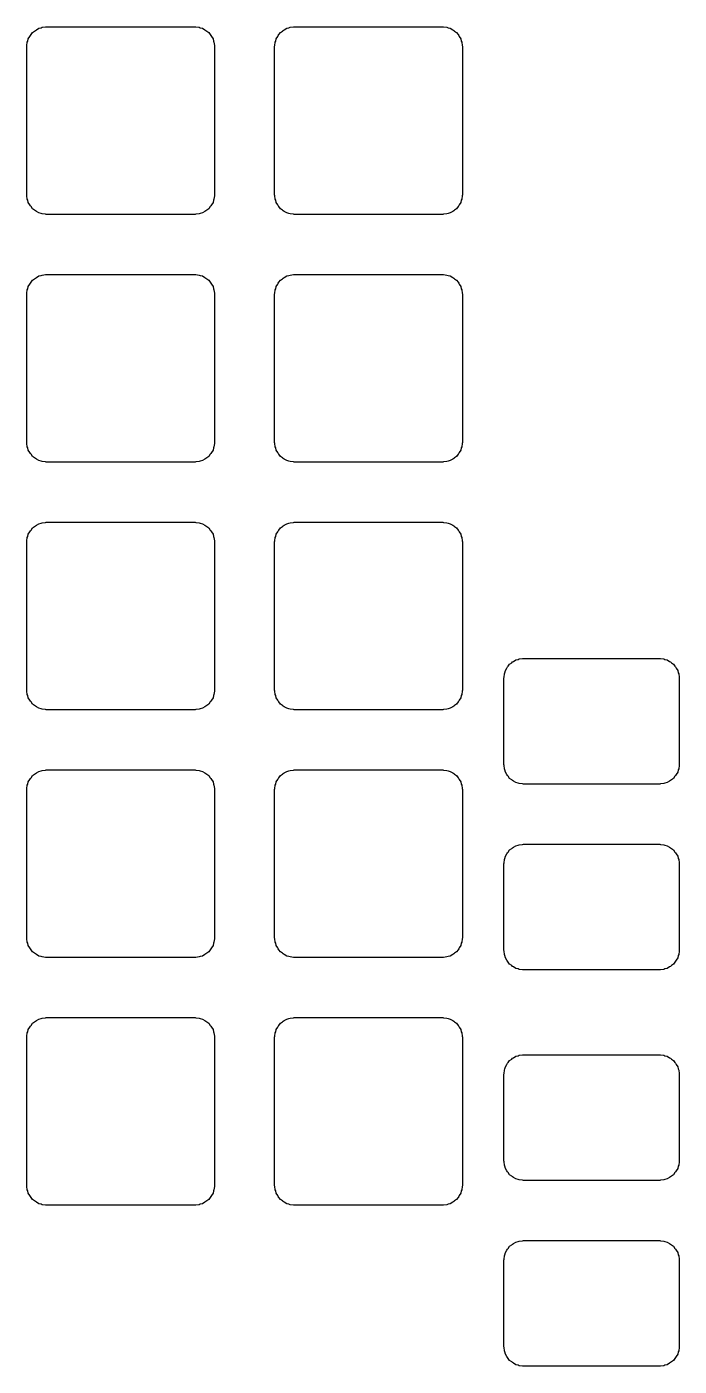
# Model space of a CAD drawing. Extents: x 0.06 to 1.93, y 0.05 to 1.53.
# Drawn here: x 1.312 to 1.575, y 0.927 to 1.468 of the extents above; entities that cross this region are included whole.
import ezdxf

# ---------------------------------------------------------------- set-up
doc = ezdxf.new("R2010")
doc.units = 0
doc.header["$MEASUREMENT"] = 0
doc.layers.add('BLACK', color=7, linetype='CONTINUOUS')

msp = doc.modelspace()

# ---------------------------------------------------------------- linework, layer by layer
at = {"layer": 'BLACK', "linetype": 'CONTINUOUS'}
for p, q in [((1.31386, 1.46471), (1.31443, 1.46557)), ((1.31443, 1.46557), (1.31529, 1.46614)), ((1.31529, 1.46614), (1.31559, 1.46644)), ((1.31559, 1.46644), (1.31603, 1.46663)), ((1.31603, 1.46663), (1.31699, 1.46727)), ((1.31699, 1.46727), (1.31788, 1.46745)), ((1.31788, 1.46745), (1.31834, 1.46766)), ((1.31834, 1.46766), (1.31968, 1.46781)), ((1.31968, 1.46781), (1.32, 1.46787)), ((1.32, 1.46787), (1.38, 1.46787)), ((1.38, 1.46787), (1.38032, 1.46781)), ((1.38032, 1.46781), (1.38166, 1.46766)), ((1.38166, 1.46766), (1.38212, 1.46745)), ((1.38212, 1.46745), (1.38301, 1.46727)), ((1.38301, 1.46727), (1.38397, 1.46663)), ((1.38397, 1.46663), (1.38441, 1.46644)), ((1.38441, 1.46644), (1.38471, 1.46614)), ((1.38471, 1.46614), (1.38557, 1.46557)), ((1.38557, 1.46557), (1.38614, 1.46471)), ((1.41386, 1.46471), (1.41443, 1.46557)), ((1.41443, 1.46557), (1.41529, 1.46614)), ((1.41529, 1.46614), (1.41559, 1.46644)), ((1.41559, 1.46644), (1.41603, 1.46663)), ((1.41603, 1.46663), (1.41699, 1.46727)), ((1.41699, 1.46727), (1.41788, 1.46745)), ((1.41788, 1.46745), (1.41834, 1.46766)), ((1.41834, 1.46766), (1.41968, 1.46781)), ((1.41968, 1.46781), (1.42, 1.46787)), ((1.42, 1.46787), (1.48, 1.46787)), ((1.48, 1.46787), (1.48032, 1.46781)), ((1.48032, 1.46781), (1.48166, 1.46766)), ((1.48166, 1.46766), (1.48212, 1.46745)), ((1.48212, 1.46745), (1.48301, 1.46727)), ((1.48301, 1.46727), (1.48397, 1.46663)), ((1.48397, 1.46663), (1.48441, 1.46644)), ((1.48441, 1.46644), (1.48471, 1.46614)), ((1.48471, 1.46614), (1.48557, 1.46557)), ((1.48557, 1.46557), (1.48614, 1.46471)), ((1.31213, 1.46), (1.31219, 1.46032)), ((1.31219, 1.46032), (1.31234, 1.46166)), ((1.31234, 1.46166), (1.31255, 1.46212)), ((1.31255, 1.46212), (1.31273, 1.46301)), ((1.31273, 1.46301), (1.31337, 1.46397)), ((1.31337, 1.46397), (1.31356, 1.46441)), ((1.31356, 1.46441), (1.31386, 1.46471)), ((1.38614, 1.46471), (1.38644, 1.46441)), ((1.38644, 1.46441), (1.38663, 1.46397)), ((1.38663, 1.46397), (1.38727, 1.46301)), ((1.38727, 1.46301), (1.38745, 1.46212)), ((1.38745, 1.46212), (1.38766, 1.46166)), ((1.38766, 1.46166), (1.38781, 1.46032)), ((1.38781, 1.46032), (1.38787, 1.46)), ((1.41213, 1.46), (1.41219, 1.46032)), ((1.41219, 1.46032), (1.41234, 1.46166)), ((1.41234, 1.46166), (1.41255, 1.46212)), ((1.41255, 1.46212), (1.41273, 1.46301)), ((1.41273, 1.46301), (1.41337, 1.46397)), ((1.41337, 1.46397), (1.41356, 1.46441)), ((1.41356, 1.46441), (1.41386, 1.46471)), ((1.48614, 1.46471), (1.48644, 1.46441)), ((1.48644, 1.46441), (1.48663, 1.46397)), ((1.48663, 1.46397), (1.48727, 1.46301)), ((1.48727, 1.46301), (1.48745, 1.46212)), ((1.48745, 1.46212), (1.48766, 1.46166)), ((1.48766, 1.46166), (1.48781, 1.46032)), ((1.48781, 1.46032), (1.48787, 1.46)), ((1.31213, 1.4), (1.31213, 1.46)), ((1.38787, 1.46), (1.38787, 1.4)), ((1.41213, 1.4), (1.41213, 1.46)), ((1.48787, 1.46), (1.48787, 1.4)), ((1.31219, 1.39968), (1.31213, 1.4)), ((1.31234, 1.39834), (1.31219, 1.39968)), ((1.31255, 1.39788), (1.31234, 1.39834)), ((1.31273, 1.39699), (1.31255, 1.39788)), ((1.31337, 1.39603), (1.31273, 1.39699)), ((1.31356, 1.39559), (1.31337, 1.39603)), ((1.31386, 1.39529), (1.31356, 1.39559)), ((1.31443, 1.39443), (1.31386, 1.39529)), ((1.38614, 1.39529), (1.38557, 1.39443)), ((1.38644, 1.39559), (1.38614, 1.39529)), ((1.38663, 1.39603), (1.38644, 1.39559)), ((1.38727, 1.39699), (1.38663, 1.39603)), ((1.38745, 1.39788), (1.38727, 1.39699)), ((1.38766, 1.39834), (1.38745, 1.39788)), ((1.38781, 1.39968), (1.38766, 1.39834)), ((1.38787, 1.4), (1.38781, 1.39968)), ((1.41219, 1.39968), (1.41213, 1.4)), ((1.41234, 1.39834), (1.41219, 1.39968)), ((1.41255, 1.39788), (1.41234, 1.39834)), ((1.41273, 1.39699), (1.41255, 1.39788)), ((1.41337, 1.39603), (1.41273, 1.39699)), ((1.41356, 1.39559), (1.41337, 1.39603)), ((1.41386, 1.39529), (1.41356, 1.39559)), ((1.41443, 1.39443), (1.41386, 1.39529)), ((1.48614, 1.39529), (1.48557, 1.39443)), ((1.48644, 1.39559), (1.48614, 1.39529)), ((1.48663, 1.39603), (1.48644, 1.39559)), ((1.48727, 1.39699), (1.48663, 1.39603)), ((1.48745, 1.39788), (1.48727, 1.39699)), ((1.48766, 1.39834), (1.48745, 1.39788)), ((1.48781, 1.39968), (1.48766, 1.39834)), ((1.48787, 1.4), (1.48781, 1.39968)), ((1.31529, 1.39386), (1.31443, 1.39443)), ((1.31559, 1.39356), (1.31529, 1.39386)), ((1.31603, 1.39337), (1.31559, 1.39356)), ((1.31699, 1.39273), (1.31603, 1.39337)), ((1.31788, 1.39255), (1.31699, 1.39273)), ((1.31834, 1.39234), (1.31788, 1.39255)), ((1.31968, 1.39219), (1.31834, 1.39234)), ((1.32, 1.39213), (1.31968, 1.39219)), ((1.32023, 1.39213), (1.32, 1.39213)), ((1.37977, 1.39213), (1.32023, 1.39213)), ((1.38, 1.39213), (1.37977, 1.39213)), ((1.38032, 1.39219), (1.38, 1.39213)), ((1.38166, 1.39234), (1.38032, 1.39219)), ((1.38212, 1.39255), (1.38166, 1.39234)), ((1.38301, 1.39273), (1.38212, 1.39255)), ((1.38397, 1.39337), (1.38301, 1.39273)), ((1.38441, 1.39356), (1.38397, 1.39337)), ((1.38471, 1.39386), (1.38441, 1.39356)), ((1.38557, 1.39443), (1.38471, 1.39386)), ((1.41529, 1.39386), (1.41443, 1.39443)), ((1.41559, 1.39356), (1.41529, 1.39386)), ((1.41603, 1.39337), (1.41559, 1.39356)), ((1.41699, 1.39273), (1.41603, 1.39337)), ((1.41788, 1.39255), (1.41699, 1.39273)), ((1.41834, 1.39234), (1.41788, 1.39255)), ((1.41968, 1.39219), (1.41834, 1.39234)), ((1.42, 1.39213), (1.41968, 1.39219)), ((1.42023, 1.39213), (1.42, 1.39213)), ((1.47977, 1.39213), (1.42023, 1.39213)), ((1.48, 1.39213), (1.47977, 1.39213)), ((1.48032, 1.39219), (1.48, 1.39213)), ((1.48166, 1.39234), (1.48032, 1.39219)), ((1.48212, 1.39255), (1.48166, 1.39234)), ((1.48301, 1.39273), (1.48212, 1.39255)), ((1.48397, 1.39337), (1.48301, 1.39273)), ((1.48441, 1.39356), (1.48397, 1.39337)), ((1.48471, 1.39386), (1.48441, 1.39356)), ((1.48557, 1.39443), (1.48471, 1.39386)), ((1.31255, 1.36212), (1.31273, 1.36301)), ((1.31273, 1.36301), (1.31337, 1.36397)), ((1.31337, 1.36397), (1.31356, 1.36441)), ((1.31356, 1.36441), (1.31386, 1.36471)), ((1.31386, 1.36471), (1.31443, 1.36557)), ((1.31443, 1.36557), (1.31529, 1.36614)), ((1.31529, 1.36614), (1.31559, 1.36644)), ((1.31559, 1.36644), (1.31603, 1.36663)), ((1.31603, 1.36663), (1.31699, 1.36727)), ((1.31699, 1.36727), (1.31788, 1.36745)), ((1.31788, 1.36745), (1.31834, 1.36766)), ((1.31834, 1.36766), (1.31968, 1.36781)), ((1.31968, 1.36781), (1.32, 1.36787)), ((1.32, 1.36787), (1.38, 1.36787)), ((1.38, 1.36787), (1.38032, 1.36781)), ((1.38032, 1.36781), (1.38166, 1.36766)), ((1.38166, 1.36766), (1.38212, 1.36745)), ((1.38212, 1.36745), (1.38301, 1.36727)), ((1.38301, 1.36727), (1.38397, 1.36663)), ((1.38397, 1.36663), (1.38441, 1.36644)), ((1.38441, 1.36644), (1.38471, 1.36614)), ((1.38471, 1.36614), (1.38557, 1.36557)), ((1.38557, 1.36557), (1.38614, 1.36471)), ((1.38614, 1.36471), (1.38644, 1.36441)), ((1.38644, 1.36441), (1.38663, 1.36397)), ((1.38663, 1.36397), (1.38727, 1.36301)), ((1.38727, 1.36301), (1.38745, 1.36212)), ((1.41255, 1.36212), (1.41273, 1.36301)), ((1.41273, 1.36301), (1.41337, 1.36397)), ((1.41337, 1.36397), (1.41356, 1.36441)), ((1.41356, 1.36441), (1.41386, 1.36471)), ((1.41386, 1.36471), (1.41443, 1.36557)), ((1.41443, 1.36557), (1.41529, 1.36614)), ((1.41529, 1.36614), (1.41559, 1.36644)), ((1.41559, 1.36644), (1.41603, 1.36663)), ((1.41603, 1.36663), (1.41699, 1.36727)), ((1.41699, 1.36727), (1.41788, 1.36745)), ((1.41788, 1.36745), (1.41834, 1.36766)), ((1.41834, 1.36766), (1.41968, 1.36781)), ((1.41968, 1.36781), (1.42, 1.36787)), ((1.42, 1.36787), (1.48, 1.36787)), ((1.48, 1.36787), (1.48032, 1.36781)), ((1.48032, 1.36781), (1.48166, 1.36766)), ((1.48166, 1.36766), (1.48212, 1.36745)), ((1.48212, 1.36745), (1.48301, 1.36727)), ((1.48301, 1.36727), (1.48397, 1.36663)), ((1.48397, 1.36663), (1.48441, 1.36644)), ((1.48441, 1.36644), (1.48471, 1.36614)), ((1.48471, 1.36614), (1.48557, 1.36557)), ((1.48557, 1.36557), (1.48614, 1.36471)), ((1.48614, 1.36471), (1.48644, 1.36441)), ((1.48644, 1.36441), (1.48663, 1.36397)), ((1.48663, 1.36397), (1.48727, 1.36301)), ((1.48727, 1.36301), (1.48745, 1.36212)), ((1.31213, 1.36), (1.31219, 1.36032)), ((1.31213, 1.3), (1.31213, 1.36)), ((1.31219, 1.36032), (1.31234, 1.36166)), ((1.31234, 1.36166), (1.31255, 1.36212)), ((1.38745, 1.36212), (1.38766, 1.36166)), ((1.38766, 1.36166), (1.38781, 1.36032)), ((1.38781, 1.36032), (1.38787, 1.36)), ((1.38787, 1.36), (1.38787, 1.3)), ((1.41213, 1.36), (1.41219, 1.36032)), ((1.41213, 1.3), (1.41213, 1.36)), ((1.41219, 1.36032), (1.41234, 1.36166)), ((1.41234, 1.36166), (1.41255, 1.36212)), ((1.48745, 1.36212), (1.48766, 1.36166)), ((1.48766, 1.36166), (1.48781, 1.36032)), ((1.48781, 1.36032), (1.48787, 1.36)), ((1.48787, 1.36), (1.48787, 1.3)), ((1.31219, 1.29968), (1.31213, 1.3)), ((1.31234, 1.29834), (1.31219, 1.29968)), ((1.31255, 1.29788), (1.31234, 1.29834)), ((1.31273, 1.29699), (1.31255, 1.29788)), ((1.38745, 1.29788), (1.38727, 1.29699)), ((1.38766, 1.29834), (1.38745, 1.29788)), ((1.38781, 1.29968), (1.38766, 1.29834)), ((1.38787, 1.3), (1.38781, 1.29968)), ((1.41219, 1.29968), (1.41213, 1.3)), ((1.41234, 1.29834), (1.41219, 1.29968)), ((1.41255, 1.29788), (1.41234, 1.29834)), ((1.41273, 1.29699), (1.41255, 1.29788)), ((1.48745, 1.29788), (1.48727, 1.29699)), ((1.48766, 1.29834), (1.48745, 1.29788)), ((1.48781, 1.29968), (1.48766, 1.29834)), ((1.48787, 1.3), (1.48781, 1.29968)), ((1.31337, 1.29603), (1.31273, 1.29699)), ((1.31356, 1.29559), (1.31337, 1.29603)), ((1.31386, 1.29529), (1.31356, 1.29559)), ((1.31443, 1.29443), (1.31386, 1.29529)), ((1.31529, 1.29386), (1.31443, 1.29443)), ((1.31559, 1.29356), (1.31529, 1.29386)), ((1.31603, 1.29337), (1.31559, 1.29356)), ((1.31699, 1.29273), (1.31603, 1.29337)), ((1.31788, 1.29255), (1.31699, 1.29273)), ((1.31834, 1.29234), (1.31788, 1.29255)), ((1.38212, 1.29255), (1.38166, 1.29234)), ((1.38301, 1.29273), (1.38212, 1.29255)), ((1.38397, 1.29337), (1.38301, 1.29273)), ((1.38441, 1.29356), (1.38397, 1.29337)), ((1.38471, 1.29386), (1.38441, 1.29356)), ((1.38557, 1.29443), (1.38471, 1.29386)), ((1.38614, 1.29529), (1.38557, 1.29443)), ((1.38644, 1.29559), (1.38614, 1.29529)), ((1.38663, 1.29603), (1.38644, 1.29559)), ((1.38727, 1.29699), (1.38663, 1.29603)), ((1.41337, 1.29603), (1.41273, 1.29699)), ((1.41356, 1.29559), (1.41337, 1.29603)), ((1.41386, 1.29529), (1.41356, 1.29559)), ((1.41443, 1.29443), (1.41386, 1.29529)), ((1.41529, 1.29386), (1.41443, 1.29443)), ((1.41559, 1.29356), (1.41529, 1.29386)), ((1.41603, 1.29337), (1.41559, 1.29356)), ((1.41699, 1.29273), (1.41603, 1.29337)), ((1.41788, 1.29255), (1.41699, 1.29273)), ((1.41834, 1.29234), (1.41788, 1.29255)), ((1.48212, 1.29255), (1.48166, 1.29234)), ((1.48301, 1.29273), (1.48212, 1.29255)), ((1.48397, 1.29337), (1.48301, 1.29273)), ((1.48441, 1.29356), (1.48397, 1.29337)), ((1.48471, 1.29386), (1.48441, 1.29356)), ((1.48557, 1.29443), (1.48471, 1.29386)), ((1.48614, 1.29529), (1.48557, 1.29443)), ((1.48644, 1.29559), (1.48614, 1.29529)), ((1.48663, 1.29603), (1.48644, 1.29559)), ((1.48727, 1.29699), (1.48663, 1.29603)), ((1.31968, 1.29219), (1.31834, 1.29234)), ((1.32, 1.29213), (1.31968, 1.29219)), ((1.32023, 1.29213), (1.32, 1.29213)), ((1.37977, 1.29213), (1.32023, 1.29213)), ((1.38, 1.29213), (1.37977, 1.29213)), ((1.38032, 1.29219), (1.38, 1.29213)), ((1.38166, 1.29234), (1.38032, 1.29219)), ((1.41968, 1.29219), (1.41834, 1.29234)), ((1.42, 1.29213), (1.41968, 1.29219)), ((1.42023, 1.29213), (1.42, 1.29213)), ((1.47977, 1.29213), (1.42023, 1.29213)), ((1.48, 1.29213), (1.47977, 1.29213)), ((1.48032, 1.29219), (1.48, 1.29213)), ((1.48166, 1.29234), (1.48032, 1.29219)), ((1.31386, 1.26471), (1.31443, 1.26557)), ((1.31443, 1.26557), (1.31529, 1.26614)), ((1.31529, 1.26614), (1.31559, 1.26644)), ((1.31559, 1.26644), (1.31603, 1.26663)), ((1.31603, 1.26663), (1.31699, 1.26727)), ((1.31699, 1.26727), (1.31788, 1.26745)), ((1.31788, 1.26745), (1.31834, 1.26766)), ((1.31834, 1.26766), (1.31968, 1.26781)), ((1.31968, 1.26781), (1.32, 1.26787)), ((1.32, 1.26787), (1.38, 1.26787)), ((1.38, 1.26787), (1.38032, 1.26781)), ((1.38032, 1.26781), (1.38166, 1.26766)), ((1.38166, 1.26766), (1.38212, 1.26745)), ((1.38212, 1.26745), (1.38301, 1.26727)), ((1.38301, 1.26727), (1.38397, 1.26663)), ((1.38397, 1.26663), (1.38441, 1.26644)), ((1.38441, 1.26644), (1.38471, 1.26614)), ((1.38471, 1.26614), (1.38557, 1.26557)), ((1.38557, 1.26557), (1.38614, 1.26471)), ((1.41386, 1.26471), (1.41443, 1.26557)), ((1.41443, 1.26557), (1.41529, 1.26614)), ((1.41529, 1.26614), (1.41559, 1.26644)), ((1.41559, 1.26644), (1.41603, 1.26663)), ((1.41603, 1.26663), (1.41699, 1.26727)), ((1.41699, 1.26727), (1.41788, 1.26745)), ((1.41788, 1.26745), (1.41834, 1.26766)), ((1.41834, 1.26766), (1.41968, 1.26781)), ((1.41968, 1.26781), (1.42, 1.26787)), ((1.42, 1.26787), (1.48, 1.26787)), ((1.48, 1.26787), (1.48032, 1.26781)), ((1.48032, 1.26781), (1.48166, 1.26766)), ((1.48166, 1.26766), (1.48212, 1.26745)), ((1.48212, 1.26745), (1.48301, 1.26727)), ((1.48301, 1.26727), (1.48397, 1.26663)), ((1.48397, 1.26663), (1.48441, 1.26644)), ((1.48441, 1.26644), (1.48471, 1.26614)), ((1.48471, 1.26614), (1.48557, 1.26557)), ((1.48557, 1.26557), (1.48614, 1.26471)), ((1.31213, 1.26), (1.31219, 1.26032)), ((1.31213, 1.2), (1.31213, 1.26)), ((1.31219, 1.26032), (1.31234, 1.26166)), ((1.31234, 1.26166), (1.31255, 1.26212)), ((1.31255, 1.26212), (1.31273, 1.26301)), ((1.31273, 1.26301), (1.31337, 1.26397)), ((1.31337, 1.26397), (1.31356, 1.26441)), ((1.31356, 1.26441), (1.31386, 1.26471)), ((1.38614, 1.26471), (1.38644, 1.26441)), ((1.38644, 1.26441), (1.38663, 1.26397)), ((1.38663, 1.26397), (1.38727, 1.26301)), ((1.38727, 1.26301), (1.38745, 1.26212)), ((1.38745, 1.26212), (1.38766, 1.26166)), ((1.38766, 1.26166), (1.38781, 1.26032)), ((1.38781, 1.26032), (1.38787, 1.26)), ((1.38787, 1.26), (1.38787, 1.2)), ((1.41213, 1.26), (1.41219, 1.26032)), ((1.41213, 1.2), (1.41213, 1.26)), ((1.41219, 1.26032), (1.41234, 1.26166)), ((1.41234, 1.26166), (1.41255, 1.26212)), ((1.41255, 1.26212), (1.41273, 1.26301)), ((1.41273, 1.26301), (1.41337, 1.26397)), ((1.41337, 1.26397), (1.41356, 1.26441)), ((1.41356, 1.26441), (1.41386, 1.26471)), ((1.48614, 1.26471), (1.48644, 1.26441)), ((1.48644, 1.26441), (1.48663, 1.26397)), ((1.48663, 1.26397), (1.48727, 1.26301)), ((1.48727, 1.26301), (1.48745, 1.26212)), ((1.48745, 1.26212), (1.48766, 1.26166)), ((1.48766, 1.26166), (1.48781, 1.26032)), ((1.48781, 1.26032), (1.48787, 1.26)), ((1.48787, 1.26), (1.48787, 1.2)), ((1.50779, 1.21114), (1.50809, 1.21144)), ((1.50809, 1.21144), (1.50853, 1.21163)), ((1.50853, 1.21163), (1.50949, 1.21227)), ((1.50949, 1.21227), (1.51038, 1.21245)), ((1.51038, 1.21245), (1.51084, 1.21266)), ((1.51084, 1.21266), (1.51218, 1.21281)), ((1.51218, 1.21281), (1.5125, 1.21287)), ((1.5125, 1.21287), (1.5675, 1.21287)), ((1.5675, 1.21287), (1.56782, 1.21281)), ((1.56782, 1.21281), (1.56916, 1.21266)), ((1.56916, 1.21266), (1.56962, 1.21245)), ((1.56962, 1.21245), (1.57051, 1.21227)), ((1.57051, 1.21227), (1.57147, 1.21163)), ((1.57147, 1.21163), (1.57191, 1.21144)), ((1.57191, 1.21144), (1.57221, 1.21114)), ((1.50469, 1.20532), (1.50484, 1.20666)), ((1.50484, 1.20666), (1.50505, 1.20712)), ((1.50505, 1.20712), (1.50523, 1.20801)), ((1.50523, 1.20801), (1.50587, 1.20897)), ((1.50587, 1.20897), (1.50606, 1.20941)), ((1.50606, 1.20941), (1.50636, 1.20971)), ((1.50636, 1.20971), (1.50693, 1.21057)), ((1.50693, 1.21057), (1.50779, 1.21114)), ((1.57221, 1.21114), (1.57307, 1.21057)), ((1.57307, 1.21057), (1.57364, 1.20971)), ((1.57364, 1.20971), (1.57394, 1.20941)), ((1.57394, 1.20941), (1.57413, 1.20897)), ((1.57413, 1.20897), (1.57477, 1.20801)), ((1.57477, 1.20801), (1.57495, 1.20712)), ((1.57495, 1.20712), (1.57516, 1.20666)), ((1.57516, 1.20666), (1.57531, 1.20532)), ((1.50463, 1.205), (1.50469, 1.20532)), ((1.50463, 1.17), (1.50463, 1.205)), ((1.57531, 1.20532), (1.57537, 1.205)), ((1.57537, 1.205), (1.57537, 1.17)), ((1.31219, 1.19968), (1.31213, 1.2)), ((1.31234, 1.19834), (1.31219, 1.19968)), ((1.31255, 1.19788), (1.31234, 1.19834)), ((1.31273, 1.19699), (1.31255, 1.19788)), ((1.31337, 1.19603), (1.31273, 1.19699)), ((1.31356, 1.19559), (1.31337, 1.19603)), ((1.31386, 1.19529), (1.31356, 1.19559)), ((1.31443, 1.19443), (1.31386, 1.19529)), ((1.38614, 1.19529), (1.38557, 1.19443)), ((1.38644, 1.19559), (1.38614, 1.19529)), ((1.38663, 1.19603), (1.38644, 1.19559)), ((1.38727, 1.19699), (1.38663, 1.19603)), ((1.38745, 1.19788), (1.38727, 1.19699)), ((1.38766, 1.19834), (1.38745, 1.19788)), ((1.38781, 1.19968), (1.38766, 1.19834)), ((1.38787, 1.2), (1.38781, 1.19968)), ((1.41219, 1.19968), (1.41213, 1.2)), ((1.41234, 1.19834), (1.41219, 1.19968)), ((1.41255, 1.19788), (1.41234, 1.19834)), ((1.41273, 1.19699), (1.41255, 1.19788)), ((1.41337, 1.19603), (1.41273, 1.19699)), ((1.41356, 1.19559), (1.41337, 1.19603)), ((1.41386, 1.19529), (1.41356, 1.19559)), ((1.41443, 1.19443), (1.41386, 1.19529)), ((1.48614, 1.19529), (1.48557, 1.19443)), ((1.48644, 1.19559), (1.48614, 1.19529)), ((1.48663, 1.19603), (1.48644, 1.19559)), ((1.48727, 1.19699), (1.48663, 1.19603)), ((1.48745, 1.19788), (1.48727, 1.19699)), ((1.48766, 1.19834), (1.48745, 1.19788)), ((1.48781, 1.19968), (1.48766, 1.19834)), ((1.48787, 1.2), (1.48781, 1.19968)), ((1.31529, 1.19386), (1.31443, 1.19443)), ((1.31559, 1.19356), (1.31529, 1.19386)), ((1.31603, 1.19337), (1.31559, 1.19356)), ((1.31699, 1.19273), (1.31603, 1.19337)), ((1.31788, 1.19255), (1.31699, 1.19273)), ((1.31834, 1.19234), (1.31788, 1.19255)), ((1.31968, 1.19219), (1.31834, 1.19234)), ((1.32, 1.19213), (1.31968, 1.19219)), ((1.32023, 1.19213), (1.32, 1.19213)), ((1.37977, 1.19213), (1.32023, 1.19213)), ((1.38, 1.19213), (1.37977, 1.19213)), ((1.38032, 1.19219), (1.38, 1.19213)), ((1.38166, 1.19234), (1.38032, 1.19219)), ((1.38212, 1.19255), (1.38166, 1.19234)), ((1.38301, 1.19273), (1.38212, 1.19255)), ((1.38397, 1.19337), (1.38301, 1.19273)), ((1.38441, 1.19356), (1.38397, 1.19337)), ((1.38471, 1.19386), (1.38441, 1.19356)), ((1.38557, 1.19443), (1.38471, 1.19386)), ((1.41529, 1.19386), (1.41443, 1.19443)), ((1.41559, 1.19356), (1.41529, 1.19386)), ((1.41603, 1.19337), (1.41559, 1.19356)), ((1.41699, 1.19273), (1.41603, 1.19337)), ((1.41788, 1.19255), (1.41699, 1.19273)), ((1.41834, 1.19234), (1.41788, 1.19255)), ((1.41968, 1.19219), (1.41834, 1.19234)), ((1.42, 1.19213), (1.41968, 1.19219)), ((1.42023, 1.19213), (1.42, 1.19213)), ((1.47977, 1.19213), (1.42023, 1.19213)), ((1.48, 1.19213), (1.47977, 1.19213)), ((1.48032, 1.19219), (1.48, 1.19213)), ((1.48166, 1.19234), (1.48032, 1.19219)), ((1.48212, 1.19255), (1.48166, 1.19234)), ((1.48301, 1.19273), (1.48212, 1.19255)), ((1.48397, 1.19337), (1.48301, 1.19273)), ((1.48441, 1.19356), (1.48397, 1.19337)), ((1.48471, 1.19386), (1.48441, 1.19356)), ((1.48557, 1.19443), (1.48471, 1.19386)), ((1.50469, 1.16968), (1.50463, 1.17)), ((1.50484, 1.16834), (1.50469, 1.16968)), ((1.50505, 1.16788), (1.50484, 1.16834)), ((1.57516, 1.16834), (1.57495, 1.16788)), ((1.57531, 1.16968), (1.57516, 1.16834)), ((1.57537, 1.17), (1.57531, 1.16968)), ((1.31255, 1.16212), (1.31273, 1.16301)), ((1.31273, 1.16301), (1.31337, 1.16397)), ((1.31337, 1.16397), (1.31356, 1.16441)), ((1.31356, 1.16441), (1.31386, 1.16471)), ((1.31386, 1.16471), (1.31443, 1.16557)), ((1.31443, 1.16557), (1.31529, 1.16614)), ((1.31529, 1.16614), (1.31559, 1.16644)), ((1.31559, 1.16644), (1.31603, 1.16663)), ((1.31603, 1.16663), (1.31699, 1.16727)), ((1.31699, 1.16727), (1.31788, 1.16745)), ((1.31788, 1.16745), (1.31834, 1.16766)), ((1.31834, 1.16766), (1.31968, 1.16781)), ((1.31968, 1.16781), (1.32, 1.16787)), ((1.32, 1.16787), (1.38, 1.16787)), ((1.38, 1.16787), (1.38032, 1.16781)), ((1.38032, 1.16781), (1.38166, 1.16766)), ((1.38166, 1.16766), (1.38212, 1.16745)), ((1.38212, 1.16745), (1.38301, 1.16727)), ((1.38301, 1.16727), (1.38397, 1.16663)), ((1.38397, 1.16663), (1.38441, 1.16644)), ((1.38441, 1.16644), (1.38471, 1.16614)), ((1.38471, 1.16614), (1.38557, 1.16557)), ((1.38557, 1.16557), (1.38614, 1.16471)), ((1.38614, 1.16471), (1.38644, 1.16441)), ((1.38644, 1.16441), (1.38663, 1.16397)), ((1.38663, 1.16397), (1.38727, 1.16301)), ((1.38727, 1.16301), (1.38745, 1.16212)), ((1.41255, 1.16212), (1.41273, 1.16301)), ((1.41273, 1.16301), (1.41337, 1.16397)), ((1.41337, 1.16397), (1.41356, 1.16441)), ((1.41356, 1.16441), (1.41386, 1.16471)), ((1.41386, 1.16471), (1.41443, 1.16557)), ((1.41443, 1.16557), (1.41529, 1.16614)), ((1.41529, 1.16614), (1.41559, 1.16644)), ((1.41559, 1.16644), (1.41603, 1.16663)), ((1.41603, 1.16663), (1.41699, 1.16727)), ((1.41699, 1.16727), (1.41788, 1.16745)), ((1.41788, 1.16745), (1.41834, 1.16766)), ((1.41834, 1.16766), (1.41968, 1.16781)), ((1.41968, 1.16781), (1.42, 1.16787)), ((1.42, 1.16787), (1.48, 1.16787)), ((1.48, 1.16787), (1.48032, 1.16781)), ((1.48032, 1.16781), (1.48166, 1.16766)), ((1.48166, 1.16766), (1.48212, 1.16745)), ((1.48212, 1.16745), (1.48301, 1.16727)), ((1.48301, 1.16727), (1.48397, 1.16663)), ((1.48397, 1.16663), (1.48441, 1.16644)), ((1.48441, 1.16644), (1.48471, 1.16614)), ((1.48471, 1.16614), (1.48557, 1.16557)), ((1.48557, 1.16557), (1.48614, 1.16471)), ((1.48614, 1.16471), (1.48644, 1.16441)), ((1.48644, 1.16441), (1.48663, 1.16397)), ((1.48663, 1.16397), (1.48727, 1.16301)), ((1.48727, 1.16301), (1.48745, 1.16212)), ((1.50523, 1.16699), (1.50505, 1.16788)), ((1.50587, 1.16603), (1.50523, 1.16699)), ((1.50606, 1.16559), (1.50587, 1.16603)), ((1.50636, 1.16529), (1.50606, 1.16559)), ((1.50693, 1.16443), (1.50636, 1.16529)), ((1.50779, 1.16386), (1.50693, 1.16443)), ((1.50809, 1.16356), (1.50779, 1.16386)), ((1.50853, 1.16337), (1.50809, 1.16356)), ((1.50949, 1.16273), (1.50853, 1.16337)), ((1.51038, 1.16255), (1.50949, 1.16273)), ((1.57051, 1.16273), (1.56962, 1.16255)), ((1.57147, 1.16337), (1.57051, 1.16273)), ((1.57191, 1.16356), (1.57147, 1.16337)), ((1.57221, 1.16386), (1.57191, 1.16356)), ((1.57307, 1.16443), (1.57221, 1.16386)), ((1.57364, 1.16529), (1.57307, 1.16443)), ((1.57394, 1.16559), (1.57364, 1.16529)), ((1.57413, 1.16603), (1.57394, 1.16559)), ((1.57477, 1.16699), (1.57413, 1.16603)), ((1.57495, 1.16788), (1.57477, 1.16699)), ((1.31213, 1.16), (1.31219, 1.16032)), ((1.31213, 1.1), (1.31213, 1.16)), ((1.31219, 1.16032), (1.31234, 1.16166)), ((1.31234, 1.16166), (1.31255, 1.16212)), ((1.38745, 1.16212), (1.38766, 1.16166)), ((1.38766, 1.16166), (1.38781, 1.16032)), ((1.38781, 1.16032), (1.38787, 1.16)), ((1.38787, 1.16), (1.38787, 1.1)), ((1.41213, 1.16), (1.41219, 1.16032)), ((1.41213, 1.1), (1.41213, 1.16)), ((1.41219, 1.16032), (1.41234, 1.16166)), ((1.41234, 1.16166), (1.41255, 1.16212)), ((1.48745, 1.16212), (1.48766, 1.16166)), ((1.48766, 1.16166), (1.48781, 1.16032)), ((1.48781, 1.16032), (1.48787, 1.16)), ((1.48787, 1.16), (1.48787, 1.1)), ((1.51084, 1.16234), (1.51038, 1.16255)), ((1.51218, 1.16219), (1.51084, 1.16234)), ((1.5125, 1.16213), (1.51218, 1.16219)), ((1.51273, 1.16213), (1.5125, 1.16213)), ((1.56727, 1.16213), (1.51273, 1.16213)), ((1.5675, 1.16213), (1.56727, 1.16213)), ((1.56782, 1.16219), (1.5675, 1.16213)), ((1.56916, 1.16234), (1.56782, 1.16219)), ((1.56962, 1.16255), (1.56916, 1.16234)), ((1.50693, 1.13557), (1.50779, 1.13614)), ((1.50779, 1.13614), (1.50809, 1.13644)), ((1.50809, 1.13644), (1.50853, 1.13663)), ((1.50853, 1.13663), (1.50949, 1.13727)), ((1.50949, 1.13727), (1.51038, 1.13745)), ((1.51038, 1.13745), (1.51084, 1.13766)), ((1.51084, 1.13766), (1.51218, 1.13781)), ((1.51218, 1.13781), (1.5125, 1.13787)), ((1.5125, 1.13787), (1.5675, 1.13787)), ((1.5675, 1.13787), (1.56782, 1.13781)), ((1.56782, 1.13781), (1.56916, 1.13766)), ((1.56916, 1.13766), (1.56962, 1.13745)), ((1.56962, 1.13745), (1.57051, 1.13727)), ((1.57051, 1.13727), (1.57147, 1.13663)), ((1.57147, 1.13663), (1.57191, 1.13644)), ((1.57191, 1.13644), (1.57221, 1.13614)), ((1.57221, 1.13614), (1.57307, 1.13557)), ((1.50463, 1.13), (1.50469, 1.13032)), ((1.50469, 1.13032), (1.50484, 1.13166)), ((1.50484, 1.13166), (1.50505, 1.13212)), ((1.50505, 1.13212), (1.50523, 1.13301)), ((1.50523, 1.13301), (1.50587, 1.13397)), ((1.50587, 1.13397), (1.50606, 1.13441)), ((1.50606, 1.13441), (1.50636, 1.13471)), ((1.50636, 1.13471), (1.50693, 1.13557)), ((1.57307, 1.13557), (1.57364, 1.13471)), ((1.57364, 1.13471), (1.57394, 1.13441)), ((1.57394, 1.13441), (1.57413, 1.13397)), ((1.57413, 1.13397), (1.57477, 1.13301)), ((1.57477, 1.13301), (1.57495, 1.13212)), ((1.57495, 1.13212), (1.57516, 1.13166)), ((1.57516, 1.13166), (1.57531, 1.13032)), ((1.57531, 1.13032), (1.57537, 1.13)), ((1.50463, 1.095), (1.50463, 1.13)), ((1.57537, 1.13), (1.57537, 1.095)), ((1.31219, 1.09968), (1.31213, 1.1)), ((1.31234, 1.09834), (1.31219, 1.09968)), ((1.31255, 1.09788), (1.31234, 1.09834)), ((1.31273, 1.09699), (1.31255, 1.09788)), ((1.38745, 1.09788), (1.38727, 1.09699)), ((1.38766, 1.09834), (1.38745, 1.09788)), ((1.38781, 1.09968), (1.38766, 1.09834)), ((1.38787, 1.1), (1.38781, 1.09968)), ((1.41219, 1.09968), (1.41213, 1.1)), ((1.41234, 1.09834), (1.41219, 1.09968)), ((1.41255, 1.09788), (1.41234, 1.09834)), ((1.41273, 1.09699), (1.41255, 1.09788)), ((1.48745, 1.09788), (1.48727, 1.09699)), ((1.48766, 1.09834), (1.48745, 1.09788)), ((1.48781, 1.09968), (1.48766, 1.09834)), ((1.48787, 1.1), (1.48781, 1.09968)), ((1.31337, 1.09603), (1.31273, 1.09699)), ((1.31356, 1.09559), (1.31337, 1.09603)), ((1.31386, 1.09529), (1.31356, 1.09559)), ((1.31443, 1.09443), (1.31386, 1.09529)), ((1.31529, 1.09386), (1.31443, 1.09443)), ((1.31559, 1.09356), (1.31529, 1.09386)), ((1.31603, 1.09337), (1.31559, 1.09356)), ((1.31699, 1.09273), (1.31603, 1.09337)), ((1.31788, 1.09255), (1.31699, 1.09273)), ((1.31834, 1.09234), (1.31788, 1.09255)), ((1.31968, 1.09219), (1.31834, 1.09234)), ((1.38166, 1.09234), (1.38032, 1.09219)), ((1.38212, 1.09255), (1.38166, 1.09234)), ((1.38301, 1.09273), (1.38212, 1.09255)), ((1.38397, 1.09337), (1.38301, 1.09273)), ((1.38441, 1.09356), (1.38397, 1.09337)), ((1.38471, 1.09386), (1.38441, 1.09356)), ((1.38557, 1.09443), (1.38471, 1.09386)), ((1.38614, 1.09529), (1.38557, 1.09443)), ((1.38644, 1.09559), (1.38614, 1.09529)), ((1.38663, 1.09603), (1.38644, 1.09559)), ((1.38727, 1.09699), (1.38663, 1.09603)), ((1.41337, 1.09603), (1.41273, 1.09699)), ((1.41356, 1.09559), (1.41337, 1.09603)), ((1.41386, 1.09529), (1.41356, 1.09559)), ((1.41443, 1.09443), (1.41386, 1.09529)), ((1.41529, 1.09386), (1.41443, 1.09443)), ((1.41559, 1.09356), (1.41529, 1.09386)), ((1.41603, 1.09337), (1.41559, 1.09356)), ((1.41699, 1.09273), (1.41603, 1.09337)), ((1.41788, 1.09255), (1.41699, 1.09273)), ((1.41834, 1.09234), (1.41788, 1.09255)), ((1.41968, 1.09219), (1.41834, 1.09234)), ((1.48166, 1.09234), (1.48032, 1.09219)), ((1.48212, 1.09255), (1.48166, 1.09234)), ((1.48301, 1.09273), (1.48212, 1.09255)), ((1.48397, 1.09337), (1.48301, 1.09273)), ((1.48441, 1.09356), (1.48397, 1.09337)), ((1.48471, 1.09386), (1.48441, 1.09356)), ((1.48557, 1.09443), (1.48471, 1.09386)), ((1.48614, 1.09529), (1.48557, 1.09443)), ((1.48644, 1.09559), (1.48614, 1.09529)), ((1.48663, 1.09603), (1.48644, 1.09559)), ((1.48727, 1.09699), (1.48663, 1.09603)), ((1.50469, 1.09468), (1.50463, 1.095)), ((1.50484, 1.09334), (1.50469, 1.09468)), ((1.50505, 1.09288), (1.50484, 1.09334)), ((1.50523, 1.09199), (1.50505, 1.09288)), ((1.57495, 1.09288), (1.57477, 1.09199)), ((1.57516, 1.09334), (1.57495, 1.09288)), ((1.57531, 1.09468), (1.57516, 1.09334)), ((1.57537, 1.095), (1.57531, 1.09468)), ((1.32, 1.09213), (1.31968, 1.09219)), ((1.32023, 1.09213), (1.32, 1.09213)), ((1.37977, 1.09213), (1.32023, 1.09213)), ((1.38, 1.09213), (1.37977, 1.09213)), ((1.38032, 1.09219), (1.38, 1.09213)), ((1.42, 1.09213), (1.41968, 1.09219)), ((1.42023, 1.09213), (1.42, 1.09213)), ((1.47977, 1.09213), (1.42023, 1.09213)), ((1.48, 1.09213), (1.47977, 1.09213)), ((1.48032, 1.09219), (1.48, 1.09213)), ((1.50587, 1.09103), (1.50523, 1.09199)), ((1.50606, 1.09059), (1.50587, 1.09103)), ((1.50636, 1.09029), (1.50606, 1.09059)), ((1.50693, 1.08943), (1.50636, 1.09029)), ((1.50779, 1.08886), (1.50693, 1.08943)), ((1.50809, 1.08856), (1.50779, 1.08886)), ((1.50853, 1.08837), (1.50809, 1.08856)), ((1.50949, 1.08773), (1.50853, 1.08837)), ((1.51038, 1.08755), (1.50949, 1.08773)), ((1.51084, 1.08734), (1.51038, 1.08755)), ((1.51218, 1.08719), (1.51084, 1.08734)), ((1.5125, 1.08713), (1.51218, 1.08719)), ((1.51273, 1.08713), (1.5125, 1.08713)), ((1.56727, 1.08713), (1.51273, 1.08713)), ((1.5675, 1.08713), (1.56727, 1.08713)), ((1.56782, 1.08719), (1.5675, 1.08713)), ((1.56916, 1.08734), (1.56782, 1.08719)), ((1.56962, 1.08755), (1.56916, 1.08734)), ((1.57051, 1.08773), (1.56962, 1.08755)), ((1.57147, 1.08837), (1.57051, 1.08773)), ((1.57191, 1.08856), (1.57147, 1.08837)), ((1.57221, 1.08886), (1.57191, 1.08856)), ((1.57307, 1.08943), (1.57221, 1.08886)), ((1.57364, 1.09029), (1.57307, 1.08943)), ((1.57394, 1.09059), (1.57364, 1.09029)), ((1.57413, 1.09103), (1.57394, 1.09059)), ((1.57477, 1.09199), (1.57413, 1.09103)), ((1.31386, 1.06471), (1.31443, 1.06557)), ((1.31443, 1.06557), (1.31529, 1.06614)), ((1.31529, 1.06614), (1.31559, 1.06644)), ((1.31559, 1.06644), (1.31603, 1.06663)), ((1.31603, 1.06663), (1.31699, 1.06727)), ((1.31699, 1.06727), (1.31788, 1.06745)), ((1.31788, 1.06745), (1.31834, 1.06766)), ((1.31834, 1.06766), (1.31968, 1.06781)), ((1.31968, 1.06781), (1.32, 1.06787)), ((1.32, 1.06787), (1.38, 1.06787)), ((1.38, 1.06787), (1.38032, 1.06781)), ((1.38032, 1.06781), (1.38166, 1.06766)), ((1.38166, 1.06766), (1.38212, 1.06745)), ((1.38212, 1.06745), (1.38301, 1.06727)), ((1.38301, 1.06727), (1.38397, 1.06663)), ((1.38397, 1.06663), (1.38441, 1.06644)), ((1.38441, 1.06644), (1.38471, 1.06614)), ((1.38471, 1.06614), (1.38557, 1.06557)), ((1.38557, 1.06557), (1.38614, 1.06471)), ((1.41386, 1.06471), (1.41443, 1.06557)), ((1.41443, 1.06557), (1.41529, 1.06614)), ((1.41529, 1.06614), (1.41559, 1.06644)), ((1.41559, 1.06644), (1.41603, 1.06663)), ((1.41603, 1.06663), (1.41699, 1.06727)), ((1.41699, 1.06727), (1.41788, 1.06745)), ((1.41788, 1.06745), (1.41834, 1.06766)), ((1.41834, 1.06766), (1.41968, 1.06781)), ((1.41968, 1.06781), (1.42, 1.06787)), ((1.42, 1.06787), (1.48, 1.06787)), ((1.48, 1.06787), (1.48032, 1.06781)), ((1.48032, 1.06781), (1.48166, 1.06766)), ((1.48166, 1.06766), (1.48212, 1.06745)), ((1.48212, 1.06745), (1.48301, 1.06727)), ((1.48301, 1.06727), (1.48397, 1.06663)), ((1.48397, 1.06663), (1.48441, 1.06644)), ((1.48441, 1.06644), (1.48471, 1.06614)), ((1.48471, 1.06614), (1.48557, 1.06557)), ((1.48557, 1.06557), (1.48614, 1.06471)), ((1.31213, 1.06), (1.31219, 1.06032)), ((1.31213, 1), (1.31213, 1.06)), ((1.31219, 1.06032), (1.31234, 1.06166)), ((1.31234, 1.06166), (1.31255, 1.06212)), ((1.31255, 1.06212), (1.31273, 1.06301)), ((1.31273, 1.06301), (1.31337, 1.06397)), ((1.31337, 1.06397), (1.31356, 1.06441)), ((1.31356, 1.06441), (1.31386, 1.06471)), ((1.38614, 1.06471), (1.38644, 1.06441)), ((1.38644, 1.06441), (1.38663, 1.06397)), ((1.38663, 1.06397), (1.38727, 1.06301)), ((1.38727, 1.06301), (1.38745, 1.06212)), ((1.38745, 1.06212), (1.38766, 1.06166)), ((1.38766, 1.06166), (1.38781, 1.06032)), ((1.38781, 1.06032), (1.38787, 1.06)), ((1.38787, 1.06), (1.38787, 1)), ((1.41213, 1.06), (1.41219, 1.06032)), ((1.41213, 1), (1.41213, 1.06)), ((1.41219, 1.06032), (1.41234, 1.06166)), ((1.41234, 1.06166), (1.41255, 1.06212)), ((1.41255, 1.06212), (1.41273, 1.06301)), ((1.41273, 1.06301), (1.41337, 1.06397)), ((1.41337, 1.06397), (1.41356, 1.06441)), ((1.41356, 1.06441), (1.41386, 1.06471)), ((1.48614, 1.06471), (1.48644, 1.06441)), ((1.48644, 1.06441), (1.48663, 1.06397)), ((1.48663, 1.06397), (1.48727, 1.06301)), ((1.48727, 1.06301), (1.48745, 1.06212)), ((1.48745, 1.06212), (1.48766, 1.06166)), ((1.48766, 1.06166), (1.48781, 1.06032)), ((1.48781, 1.06032), (1.48787, 1.06)), ((1.48787, 1.06), (1.48787, 1)), ((1.50587, 1.04897), (1.50606, 1.04941)), ((1.50606, 1.04941), (1.50636, 1.04971)), ((1.50636, 1.04971), (1.50693, 1.05057)), ((1.50693, 1.05057), (1.50779, 1.05114)), ((1.50779, 1.05114), (1.50809, 1.05144)), ((1.50809, 1.05144), (1.50853, 1.05163)), ((1.50853, 1.05163), (1.50949, 1.05227)), ((1.50949, 1.05227), (1.51038, 1.05245)), ((1.51038, 1.05245), (1.51084, 1.05266)), ((1.51084, 1.05266), (1.51218, 1.05281)), ((1.51218, 1.05281), (1.5125, 1.05287)), ((1.5125, 1.05287), (1.5675, 1.05287)), ((1.5675, 1.05287), (1.56782, 1.05281)), ((1.56782, 1.05281), (1.56916, 1.05266)), ((1.56916, 1.05266), (1.56962, 1.05245)), ((1.56962, 1.05245), (1.57051, 1.05227)), ((1.57051, 1.05227), (1.57147, 1.05163)), ((1.57147, 1.05163), (1.57191, 1.05144)), ((1.57191, 1.05144), (1.57221, 1.05114)), ((1.57221, 1.05114), (1.57307, 1.05057)), ((1.57307, 1.05057), (1.57364, 1.04971)), ((1.57364, 1.04971), (1.57394, 1.04941)), ((1.57394, 1.04941), (1.57413, 1.04897)), ((1.50463, 1.045), (1.50469, 1.04532)), ((1.50463, 1.01), (1.50463, 1.045)), ((1.50469, 1.04532), (1.50484, 1.04666)), ((1.50484, 1.04666), (1.50505, 1.04712)), ((1.50505, 1.04712), (1.50523, 1.04801)), ((1.50523, 1.04801), (1.50587, 1.04897)), ((1.57413, 1.04897), (1.57477, 1.04801)), ((1.57477, 1.04801), (1.57495, 1.04712)), ((1.57495, 1.04712), (1.57516, 1.04666)), ((1.57516, 1.04666), (1.57531, 1.04532)), ((1.57531, 1.04532), (1.57537, 1.045)), ((1.57537, 1.045), (1.57537, 1.01)), ((1.50469, 1.00968), (1.50463, 1.01)), ((1.50484, 1.00834), (1.50469, 1.00968)), ((1.50505, 1.00788), (1.50484, 1.00834)), ((1.50523, 1.00699), (1.50505, 1.00788)), ((1.50587, 1.00603), (1.50523, 1.00699)), ((1.50606, 1.00559), (1.50587, 1.00603)), ((1.57413, 1.00603), (1.57394, 1.00559)), ((1.57477, 1.00699), (1.57413, 1.00603)), ((1.57495, 1.00788), (1.57477, 1.00699)), ((1.57516, 1.00834), (1.57495, 1.00788)), ((1.57531, 1.00968), (1.57516, 1.00834)), ((1.57537, 1.01), (1.57531, 1.00968)), ((1.50636, 1.00529), (1.50606, 1.00559)), ((1.50693, 1.00443), (1.50636, 1.00529)), ((1.50779, 1.00386), (1.50693, 1.00443)), ((1.50809, 1.00356), (1.50779, 1.00386)), ((1.50853, 1.00337), (1.50809, 1.00356)), ((1.50949, 1.00273), (1.50853, 1.00337)), ((1.51038, 1.00255), (1.50949, 1.00273)), ((1.51084, 1.00234), (1.51038, 1.00255)), ((1.51218, 1.00219), (1.51084, 1.00234)), ((1.5125, 1.00213), (1.51218, 1.00219)), ((1.51273, 1.00213), (1.5125, 1.00213)), ((1.56727, 1.00213), (1.51273, 1.00213)), ((1.5675, 1.00213), (1.56727, 1.00213)), ((1.56782, 1.00219), (1.5675, 1.00213)), ((1.56916, 1.00234), (1.56782, 1.00219)), ((1.56962, 1.00255), (1.56916, 1.00234)), ((1.57051, 1.00273), (1.56962, 1.00255)), ((1.57147, 1.00337), (1.57051, 1.00273)), ((1.57191, 1.00356), (1.57147, 1.00337)), ((1.57221, 1.00386), (1.57191, 1.00356)), ((1.57307, 1.00443), (1.57221, 1.00386)), ((1.57364, 1.00529), (1.57307, 1.00443)), ((1.57394, 1.00559), (1.57364, 1.00529)), ((1.31219, 0.99968), (1.31213, 1)), ((1.31234, 0.99834), (1.31219, 0.99968)), ((1.31255, 0.99788), (1.31234, 0.99834)), ((1.31273, 0.99699), (1.31255, 0.99788)), ((1.31337, 0.99603), (1.31273, 0.99699)), ((1.31356, 0.99559), (1.31337, 0.99603)), ((1.31386, 0.99529), (1.31356, 0.99559)), ((1.31443, 0.99443), (1.31386, 0.99529)), ((1.38614, 0.99529), (1.38557, 0.99443)), ((1.38644, 0.99559), (1.38614, 0.99529)), ((1.38663, 0.99603), (1.38644, 0.99559)), ((1.38727, 0.99699), (1.38663, 0.99603)), ((1.38745, 0.99788), (1.38727, 0.99699)), ((1.38766, 0.99834), (1.38745, 0.99788)), ((1.38781, 0.99968), (1.38766, 0.99834)), ((1.38787, 1), (1.38781, 0.99968)), ((1.41219, 0.99968), (1.41213, 1)), ((1.41234, 0.99834), (1.41219, 0.99968)), ((1.41255, 0.99788), (1.41234, 0.99834)), ((1.41273, 0.99699), (1.41255, 0.99788)), ((1.41337, 0.99603), (1.41273, 0.99699)), ((1.41356, 0.99559), (1.41337, 0.99603)), ((1.41386, 0.99529), (1.41356, 0.99559)), ((1.41443, 0.99443), (1.41386, 0.99529)), ((1.48614, 0.99529), (1.48557, 0.99443)), ((1.48644, 0.99559), (1.48614, 0.99529)), ((1.48663, 0.99603), (1.48644, 0.99559)), ((1.48727, 0.99699), (1.48663, 0.99603)), ((1.48745, 0.99788), (1.48727, 0.99699)), ((1.48766, 0.99834), (1.48745, 0.99788)), ((1.48781, 0.99968), (1.48766, 0.99834)), ((1.48787, 1), (1.48781, 0.99968)), ((1.31529, 0.99386), (1.31443, 0.99443)), ((1.31559, 0.99356), (1.31529, 0.99386)), ((1.31603, 0.99337), (1.31559, 0.99356)), ((1.31699, 0.99273), (1.31603, 0.99337)), ((1.31788, 0.99255), (1.31699, 0.99273)), ((1.31834, 0.99234), (1.31788, 0.99255)), ((1.31968, 0.99219), (1.31834, 0.99234)), ((1.32, 0.99213), (1.31968, 0.99219)), ((1.32023, 0.99213), (1.32, 0.99213)), ((1.37977, 0.99213), (1.32023, 0.99213)), ((1.38, 0.99213), (1.37977, 0.99213)), ((1.38032, 0.99219), (1.38, 0.99213)), ((1.38166, 0.99234), (1.38032, 0.99219)), ((1.38212, 0.99255), (1.38166, 0.99234)), ((1.38301, 0.99273), (1.38212, 0.99255)), ((1.38397, 0.99337), (1.38301, 0.99273)), ((1.38441, 0.99356), (1.38397, 0.99337)), ((1.38471, 0.99386), (1.38441, 0.99356)), ((1.38557, 0.99443), (1.38471, 0.99386)), ((1.41529, 0.99386), (1.41443, 0.99443)), ((1.41559, 0.99356), (1.41529, 0.99386)), ((1.41603, 0.99337), (1.41559, 0.99356)), ((1.41699, 0.99273), (1.41603, 0.99337)), ((1.41788, 0.99255), (1.41699, 0.99273)), ((1.41834, 0.99234), (1.41788, 0.99255)), ((1.41968, 0.99219), (1.41834, 0.99234)), ((1.42, 0.99213), (1.41968, 0.99219)), ((1.42023, 0.99213), (1.42, 0.99213)), ((1.47977, 0.99213), (1.42023, 0.99213)), ((1.48, 0.99213), (1.47977, 0.99213)), ((1.48032, 0.99219), (1.48, 0.99213)), ((1.48166, 0.99234), (1.48032, 0.99219)), ((1.48212, 0.99255), (1.48166, 0.99234)), ((1.48301, 0.99273), (1.48212, 0.99255)), ((1.48397, 0.99337), (1.48301, 0.99273)), ((1.48441, 0.99356), (1.48397, 0.99337)), ((1.48471, 0.99386), (1.48441, 0.99356)), ((1.48557, 0.99443), (1.48471, 0.99386)), ((1.50523, 0.97301), (1.50587, 0.97397)), ((1.50587, 0.97397), (1.50606, 0.97441)), ((1.50606, 0.97441), (1.50636, 0.97471)), ((1.50636, 0.97471), (1.50693, 0.97557)), ((1.50693, 0.97557), (1.50779, 0.97614)), ((1.50779, 0.97614), (1.50809, 0.97644)), ((1.50809, 0.97644), (1.50853, 0.97663)), ((1.50853, 0.97663), (1.50949, 0.97727)), ((1.50949, 0.97727), (1.51038, 0.97745)), ((1.51038, 0.97745), (1.51084, 0.97766)), ((1.51084, 0.97766), (1.51218, 0.97781)), ((1.51218, 0.97781), (1.5125, 0.97787)), ((1.5125, 0.97787), (1.5675, 0.97787)), ((1.5675, 0.97787), (1.56782, 0.97781)), ((1.56782, 0.97781), (1.56916, 0.97766)), ((1.56916, 0.97766), (1.56962, 0.97745)), ((1.56962, 0.97745), (1.57051, 0.97727)), ((1.57051, 0.97727), (1.57147, 0.97663)), ((1.57147, 0.97663), (1.57191, 0.97644)), ((1.57191, 0.97644), (1.57221, 0.97614)), ((1.57221, 0.97614), (1.57307, 0.97557)), ((1.57307, 0.97557), (1.57364, 0.97471)), ((1.57364, 0.97471), (1.57394, 0.97441)), ((1.57394, 0.97441), (1.57413, 0.97397)), ((1.57413, 0.97397), (1.57477, 0.97301)), ((1.50463, 0.97), (1.50469, 0.97032)), ((1.50463, 0.935), (1.50463, 0.97)), ((1.50469, 0.97032), (1.50484, 0.97166)), ((1.50484, 0.97166), (1.50505, 0.97212)), ((1.50505, 0.97212), (1.50523, 0.97301)), ((1.57477, 0.97301), (1.57495, 0.97212)), ((1.57495, 0.97212), (1.57516, 0.97166)), ((1.57516, 0.97166), (1.57531, 0.97032)), ((1.57531, 0.97032), (1.57537, 0.97)), ((1.57537, 0.97), (1.57537, 0.935)), ((1.50469, 0.93468), (1.50463, 0.935)), ((1.50484, 0.93334), (1.50469, 0.93468)), ((1.50505, 0.93288), (1.50484, 0.93334)), ((1.50523, 0.93199), (1.50505, 0.93288)), ((1.50587, 0.93103), (1.50523, 0.93199)), ((1.50606, 0.93059), (1.50587, 0.93103)), ((1.50636, 0.93029), (1.50606, 0.93059)), ((1.50693, 0.92943), (1.50636, 0.93029)), ((1.57364, 0.93029), (1.57307, 0.92943)), ((1.57394, 0.93059), (1.57364, 0.93029)), ((1.57413, 0.93103), (1.57394, 0.93059)), ((1.57477, 0.93199), (1.57413, 0.93103)), ((1.57495, 0.93288), (1.57477, 0.93199)), ((1.57516, 0.93334), (1.57495, 0.93288)), ((1.57531, 0.93468), (1.57516, 0.93334)), ((1.57537, 0.935), (1.57531, 0.93468)), ((1.50779, 0.92886), (1.50693, 0.92943)), ((1.50809, 0.92856), (1.50779, 0.92886)), ((1.50853, 0.92837), (1.50809, 0.92856)), ((1.50949, 0.92773), (1.50853, 0.92837)), ((1.51038, 0.92755), (1.50949, 0.92773)), ((1.51084, 0.92734), (1.51038, 0.92755)), ((1.51218, 0.92719), (1.51084, 0.92734)), ((1.5125, 0.92713), (1.51218, 0.92719)), ((1.51273, 0.92713), (1.5125, 0.92713)), ((1.56727, 0.92713), (1.51273, 0.92713)), ((1.5675, 0.92713), (1.56727, 0.92713)), ((1.56782, 0.92719), (1.5675, 0.92713)), ((1.56916, 0.92734), (1.56782, 0.92719)), ((1.56962, 0.92755), (1.56916, 0.92734)), ((1.57051, 0.92773), (1.56962, 0.92755)), ((1.57147, 0.92837), (1.57051, 0.92773)), ((1.57191, 0.92856), (1.57147, 0.92837)), ((1.57221, 0.92886), (1.57191, 0.92856)), ((1.57307, 0.92943), (1.57221, 0.92886))]:
    msp.add_line(p, q, dxfattribs=at)

doc.saveas('drawing.dxf')
